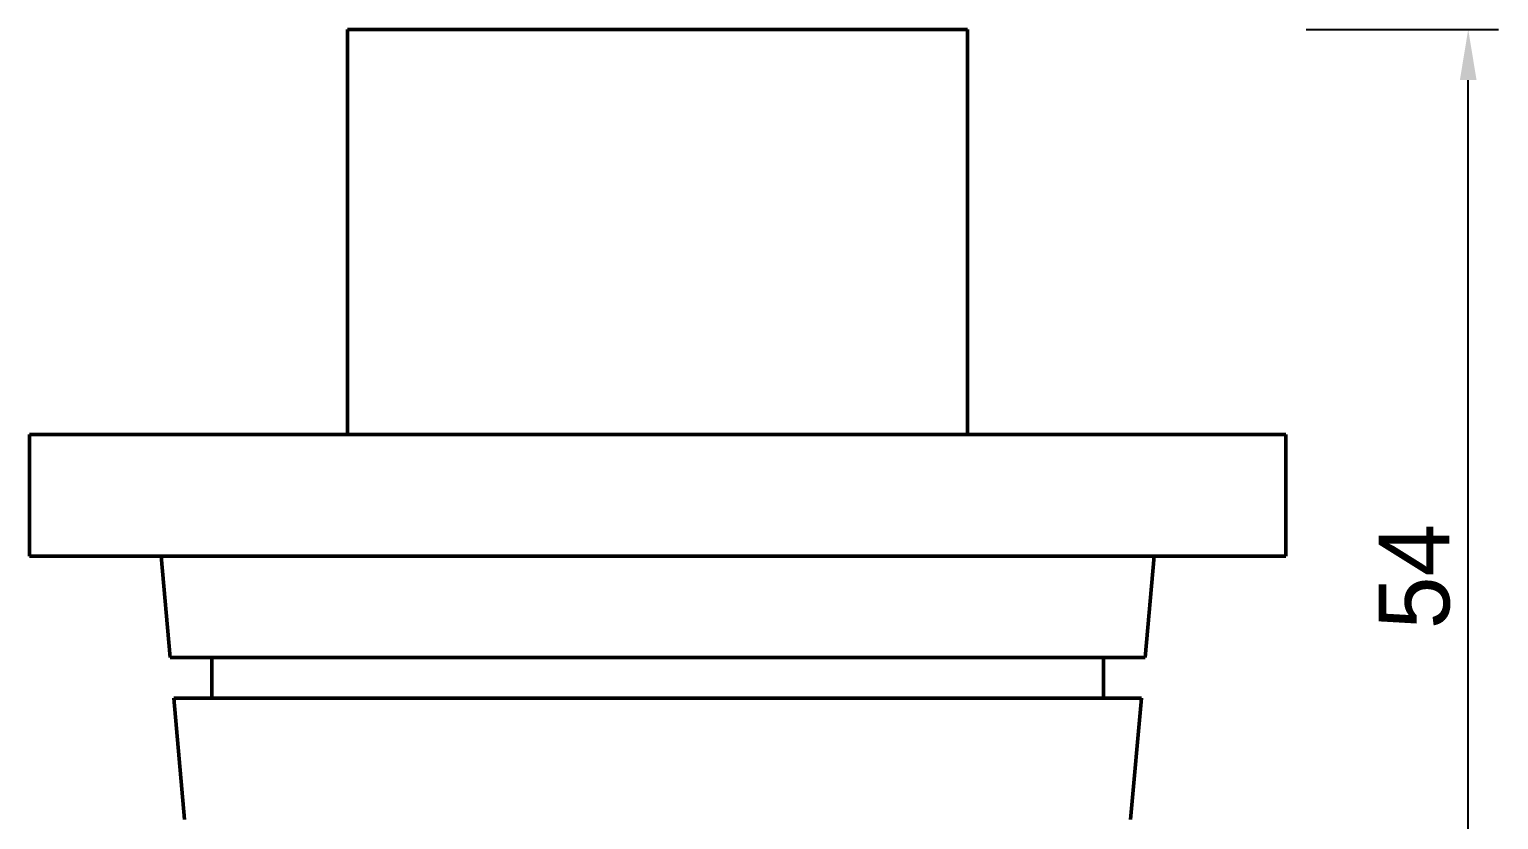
# Model space of a CAD drawing. Header units: millimetres. Extents: x 0 to 420, y 0 to 297.
# Drawn here: x 96 to 168.5, y 198.2 to 237.2 of the extents above; entities that cross this region are included whole.
import ezdxf

# ---------------------------------------------------------------- set-up
doc = ezdxf.new("R2010")
doc.units = ezdxf.units.MM
doc.linetypes.add('DASHED', pattern=[1.524, 1.27, -0.254])
for name, color, linetype, lineweight in [('COTAS', 7, 'CONTINUOUS', 25), ('OCULTA', 8, 'DASHED', 25), ('VISIBLE', 7, 'CONTINUOUS', 50)]:
    doc.layers.add(name, color=color, linetype=linetype, lineweight=lineweight)
doc.dimstyles.new('F3D_1000', dxfattribs={"dimtxt": 3.5, "dimasz": 2.5, "dimexe": 1.5, "dimexo": 1, "dimgap": 0.9, "dimtad": 1, "dimdec": 1, "dimdsep": 46, "dimcen": 2.5, "dimazin": 3, "dimtfac": 1, "dimtmove": 0, "dimatfit": 3})

msp = doc.modelspace()

# ---------------------------------------------------------------- linework, layer by layer
at = {"layer": 'OCULTA'}
for p, q in [((111.733, 237.187), (111.7, 237.187)), ((111.831, 237.187), (111.733, 237.187)), ((111.994, 237.187), (111.831, 237.187)), ((112.221, 237.187), (111.994, 237.187)), ((112.221, 237.187), (112.512, 237.187)), ((112.865, 237.187), (112.512, 237.187)), ((112.865, 237.187), (113.278, 237.187)), ((113.278, 237.187), (113.75, 237.187)), ((114.279, 237.187), (113.75, 237.187)), ((114.279, 237.187), (114.862, 237.187)), ((114.5, 237.187), (114.527, 237.187)), ((114.527, 237.187), (114.607, 237.187)), ((114.607, 237.187), (114.74, 237.187)), ((114.74, 237.187), (114.926, 237.187)), ((114.862, 237.187), (115.497, 237.187)), ((114.926, 237.187), (115.163, 237.187)), ((115.163, 237.187), (115.452, 237.187)), ((115.452, 237.187), (115.789, 237.187)), ((116.181, 237.187), (115.497, 237.187)), ((115.789, 237.187), (116.175, 237.187)), ((116.175, 237.187), (116.607, 237.187)), ((116.181, 237.187), (116.912, 237.187)), ((116.607, 237.187), (117.083, 237.187)), ((117.686, 237.187), (116.912, 237.187)), ((117.083, 237.187), (117.602, 237.187)), ((117.602, 237.187), (118.161, 237.187)), ((117.686, 237.187), (118.5, 237.187)), ((118.161, 237.187), (118.758, 237.187)), ((118.5, 237.187), (119.35, 237.187)), ((118.758, 237.187), (119.39, 237.187)), ((120.233, 237.187), (119.35, 237.187)), ((119.39, 237.187), (120.055, 237.187)), ((120.055, 237.187), (120.75, 237.187)), ((120.233, 237.187), (121.145, 237.187)), ((120.75, 237.187), (121.471, 237.187)), ((121.145, 237.187), (122.082, 237.187)), ((121.471, 237.187), (122.216, 237.187)), ((122.082, 237.187), (123.04, 237.187)), ((122.216, 237.187), (122.982, 237.187)), ((122.982, 237.187), (123.765, 237.187)), ((123.04, 237.187), (124.015, 237.187)), ((123.765, 237.187), (124.561, 237.187)), ((124.015, 237.187), (125.003, 237.187)), ((124.561, 237.187), (125.368, 237.187)), ((125.003, 237.187), (125.999, 237.187)), ((125.368, 237.187), (126.182, 237.187)), ((125.999, 237.187), (127, 237.187)), ((126.182, 237.187), (127, 237.187)), ((127, 237.187), (128.001, 237.187)), ((127, 237.187), (127.818, 237.187)), ((127.818, 237.187), (128.632, 237.187)), ((128.001, 237.187), (128.997, 237.187)), ((128.632, 237.187), (129.439, 237.187)), ((128.997, 237.187), (129.985, 237.187)), ((129.439, 237.187), (130.235, 237.187)), ((129.985, 237.187), (130.96, 237.187)), ((130.235, 237.187), (131.018, 237.187)), ((130.96, 237.187), (131.918, 237.187)), ((131.784, 237.187), (131.018, 237.187)), ((131.784, 237.187), (132.529, 237.187)), ((131.918, 237.187), (132.855, 237.187)), ((132.529, 237.187), (133.25, 237.187)), ((132.855, 237.187), (133.767, 237.187)), ((133.25, 237.187), (133.945, 237.187)), ((133.767, 237.187), (134.65, 237.187)), ((133.945, 237.187), (134.61, 237.187)), ((134.61, 237.187), (135.242, 237.187)), ((134.65, 237.187), (135.5, 237.187)), ((135.242, 237.187), (135.839, 237.187)), ((135.5, 237.187), (136.314, 237.187)), ((136.398, 237.187), (135.839, 237.187)), ((136.314, 237.187), (137.088, 237.187)), ((136.917, 237.187), (136.398, 237.187)), ((136.917, 237.187), (137.393, 237.187)), ((137.088, 237.187), (137.819, 237.187)), ((137.393, 237.187), (137.825, 237.187)), ((137.819, 237.187), (138.503, 237.187)), ((138.211, 237.187), (137.825, 237.187)), ((138.548, 237.187), (138.211, 237.187)), ((138.503, 237.187), (139.138, 237.187)), ((138.548, 237.187), (138.837, 237.187)), ((139.074, 237.187), (138.837, 237.187)), ((139.26, 237.187), (139.074, 237.187)), ((139.138, 237.187), (139.721, 237.187)), ((139.393, 237.187), (139.26, 237.187)), ((139.473, 237.187), (139.393, 237.187)), ((139.5, 237.187), (139.473, 237.187)), ((139.721, 237.187), (140.25, 237.187)), ((140.25, 237.187), (140.722, 237.187)), ((140.722, 237.187), (141.135, 237.187)), ((141.135, 237.187), (141.488, 237.187)), ((141.488, 237.187), (141.779, 237.187)), ((141.779, 237.187), (142.006, 237.187)), ((142.006, 237.187), (142.169, 237.187)), ((142.169, 237.187), (142.267, 237.187)), ((142.267, 237.187), (142.3, 237.187)), ((96.066, 217.187), (96, 217.187)), ((96.265, 217.187), (96.066, 217.187)), ((96.596, 217.187), (96.265, 217.187)), ((97.056, 217.187), (96.596, 217.187)), ((97.645, 217.187), (97.056, 217.187)), ((98.36, 217.187), (97.645, 217.187)), ((99.197, 217.187), (98.36, 217.187)), ((99.197, 217.187), (100.153, 217.187)), ((101.224, 217.187), (100.153, 217.187)), ((101.224, 217.187), (102.406, 217.187)), ((103.693, 217.187), (102.406, 217.187)), ((103.693, 217.187), (105.08, 217.187)), ((106.56, 217.187), (105.08, 217.187)), ((106.56, 217.187), (108.128, 217.187)), ((108.128, 217.187), (109.777, 217.187)), ((109.777, 217.187), (111.5, 217.187)), ((113.289, 217.187), (111.5, 217.187)), ((111.733, 217.187), (111.7, 217.187)), ((111.831, 217.187), (111.733, 217.187)), ((111.994, 217.187), (111.831, 217.187)), ((112.221, 217.187), (111.994, 217.187)), ((112.221, 217.187), (112.512, 217.187)), ((112.865, 217.187), (112.512, 217.187)), ((112.865, 217.187), (113.278, 217.187)), ((113.278, 217.187), (113.75, 217.187)), ((113.289, 217.187), (115.137, 217.187)), ((114.279, 217.187), (113.75, 217.187)), ((114.279, 217.187), (114.862, 217.187)), ((114.862, 217.187), (115.497, 217.187)), ((115.137, 217.187), (117.035, 217.187)), ((116.181, 217.187), (115.497, 217.187)), ((116.181, 217.187), (116.912, 217.187)), ((117.686, 217.187), (116.912, 217.187)), ((117.035, 217.187), (118.977, 217.187)), ((117.686, 217.187), (118.5, 217.187)), ((118.5, 217.187), (119.35, 217.187)), ((118.977, 217.187), (120.952, 217.187)), ((120.233, 217.187), (119.35, 217.187)), ((120.233, 217.187), (121.145, 217.187)), ((120.952, 217.187), (122.954, 217.187)), ((121.145, 217.187), (122.082, 217.187)), ((122.082, 217.187), (123.04, 217.187)), ((122.954, 217.187), (124.973, 217.187)), ((123.04, 217.187), (124.015, 217.187)), ((124.015, 217.187), (125.003, 217.187)), ((124.973, 217.187), (127, 217.187)), ((125.003, 217.187), (125.999, 217.187)), ((125.999, 217.187), (127, 217.187)), ((127, 217.187), (129.027, 217.187)), ((127, 217.187), (128.001, 217.187)), ((128.001, 217.187), (128.997, 217.187)), ((128.997, 217.187), (129.985, 217.187)), ((129.027, 217.187), (131.046, 217.187)), ((129.985, 217.187), (130.96, 217.187)), ((130.96, 217.187), (131.918, 217.187)), ((131.046, 217.187), (133.048, 217.187)), ((131.918, 217.187), (132.855, 217.187)), ((132.855, 217.187), (133.767, 217.187)), ((133.048, 217.187), (135.023, 217.187)), ((133.767, 217.187), (134.65, 217.187)), ((134.65, 217.187), (135.5, 217.187)), ((135.023, 217.187), (136.965, 217.187)), ((135.5, 217.187), (136.314, 217.187)), ((136.314, 217.187), (137.088, 217.187)), ((136.965, 217.187), (138.863, 217.187)), ((137.088, 217.187), (137.819, 217.187)), ((137.819, 217.187), (138.503, 217.187)), ((138.503, 217.187), (139.138, 217.187)), ((138.863, 217.187), (140.711, 217.187)), ((139.138, 217.187), (139.721, 217.187)), ((139.721, 217.187), (140.25, 217.187)), ((140.25, 217.187), (140.722, 217.187)), ((140.711, 217.187), (142.5, 217.187)), ((140.722, 217.187), (141.135, 217.187)), ((141.135, 217.187), (141.488, 217.187)), ((141.488, 217.187), (141.779, 217.187)), ((141.779, 217.187), (142.006, 217.187)), ((142.006, 217.187), (142.169, 217.187)), ((142.169, 217.187), (142.267, 217.187)), ((142.267, 217.187), (142.3, 217.187)), ((142.5, 217.187), (144.223, 217.187)), ((144.223, 217.187), (145.872, 217.187)), ((145.872, 217.187), (147.44, 217.187)), ((147.44, 217.187), (148.92, 217.187)), ((148.92, 217.187), (150.307, 217.187)), ((150.307, 217.187), (151.594, 217.187)), ((151.594, 217.187), (152.776, 217.187)), ((152.776, 217.187), (153.847, 217.187)), ((153.847, 217.187), (154.803, 217.187)), ((154.803, 217.187), (155.64, 217.187)), ((155.64, 217.187), (156.355, 217.187)), ((156.355, 217.187), (156.944, 217.187)), ((156.944, 217.187), (157.404, 217.187)), ((157.404, 217.187), (157.735, 217.187)), ((157.735, 217.187), (157.934, 217.187)), ((157.934, 217.187), (158, 217.187)), ((96.066, 211.187), (96, 211.187)), ((96.265, 211.187), (96.066, 211.187)), ((96.596, 211.187), (96.265, 211.187)), ((97.056, 211.187), (96.596, 211.187)), ((97.645, 211.187), (97.056, 211.187)), ((98.36, 211.187), (97.645, 211.187)), ((99.197, 211.187), (98.36, 211.187)), ((99.197, 211.187), (100.153, 211.187)), ((101.224, 211.187), (100.153, 211.187)), ((101.224, 211.187), (102.406, 211.187)), ((103.693, 211.187), (102.406, 211.187)), ((102.552, 211.187), (102.5, 211.187)), ((102.71, 211.187), (102.552, 211.187)), ((102.971, 211.187), (102.71, 211.187)), ((103.335, 211.187), (102.971, 211.187)), ((103.335, 211.187), (103.8, 211.187)), ((103.693, 211.187), (105.08, 211.187)), ((104.365, 211.187), (103.8, 211.187)), ((105.027, 211.187), (104.365, 211.187)), ((105.782, 211.187), (105.027, 211.187)), ((106.56, 211.187), (105.08, 211.187)), ((106.629, 211.187), (105.782, 211.187)), ((106.56, 211.187), (108.128, 211.187)), ((106.629, 211.187), (107.563, 211.187)), ((108.58, 211.187), (107.563, 211.187)), ((108.128, 211.187), (109.777, 211.187)), ((108.58, 211.187), (109.676, 211.187)), ((110.846, 211.187), (109.676, 211.187)), ((109.777, 211.187), (111.5, 211.187)), ((110.846, 211.187), (112.085, 211.187)), ((113.289, 211.187), (111.5, 211.187)), ((112.085, 211.187), (113.389, 211.187)), ((113.289, 211.187), (115.137, 211.187)), ((113.389, 211.187), (114.75, 211.187)), ((114.75, 211.187), (116.164, 211.187)), ((115.137, 211.187), (117.035, 211.187)), ((116.164, 211.187), (117.624, 211.187)), ((117.035, 211.187), (118.977, 211.187)), ((117.624, 211.187), (119.125, 211.187)), ((118.977, 211.187), (120.952, 211.187)), ((119.125, 211.187), (120.659, 211.187)), ((120.659, 211.187), (122.22, 211.187)), ((120.952, 211.187), (122.954, 211.187)), ((122.22, 211.187), (123.802, 211.187)), ((122.954, 211.187), (124.973, 211.187)), ((123.802, 211.187), (125.398, 211.187)), ((124.973, 211.187), (127, 211.187)), ((125.398, 211.187), (127, 211.187)), ((127, 211.187), (129.027, 211.187)), ((127, 211.187), (128.602, 211.187)), ((128.602, 211.187), (130.198, 211.187)), ((129.027, 211.187), (131.046, 211.187)), ((130.198, 211.187), (131.78, 211.187)), ((131.046, 211.187), (133.048, 211.187)), ((131.78, 211.187), (133.341, 211.187)), ((133.048, 211.187), (135.023, 211.187)), ((133.341, 211.187), (134.875, 211.187)), ((134.875, 211.187), (136.376, 211.187)), ((135.023, 211.187), (136.965, 211.187)), ((136.376, 211.187), (137.836, 211.187)), ((136.965, 211.187), (138.863, 211.187)), ((137.836, 211.187), (139.25, 211.187)), ((138.863, 211.187), (140.711, 211.187)), ((139.25, 211.187), (140.611, 211.187)), ((140.611, 211.187), (141.915, 211.187)), ((140.711, 211.187), (142.5, 211.187)), ((141.915, 211.187), (143.154, 211.187)), ((142.5, 211.187), (144.223, 211.187)), ((143.154, 211.187), (144.324, 211.187)), ((144.223, 211.187), (145.872, 211.187)), ((144.324, 211.187), (145.42, 211.187)), ((145.42, 211.187), (146.437, 211.187)), ((145.872, 211.187), (147.44, 211.187)), ((146.437, 211.187), (147.371, 211.187)), ((147.371, 211.187), (148.218, 211.187)), ((147.44, 211.187), (148.92, 211.187)), ((148.218, 211.187), (148.973, 211.187)), ((148.92, 211.187), (150.307, 211.187)), ((148.973, 211.187), (149.635, 211.187)), ((149.635, 211.187), (150.2, 211.187)), ((150.2, 211.187), (150.665, 211.187)), ((150.307, 211.187), (151.594, 211.187)), ((150.665, 211.187), (151.029, 211.187)), ((151.029, 211.187), (151.29, 211.187)), ((151.29, 211.187), (151.448, 211.187)), ((151.448, 211.187), (151.5, 211.187)), ((151.594, 211.187), (152.776, 211.187)), ((152.776, 211.187), (153.847, 211.187)), ((153.847, 211.187), (154.803, 211.187)), ((154.803, 211.187), (155.64, 211.187)), ((155.64, 211.187), (156.355, 211.187)), ((156.355, 211.187), (156.944, 211.187)), ((156.944, 211.187), (157.404, 211.187)), ((157.404, 211.187), (157.735, 211.187)), ((157.735, 211.187), (157.934, 211.187)), ((157.934, 211.187), (158, 211.187)), ((102.998, 206.187), (102.946, 206.187)), ((103.152, 206.187), (102.998, 206.187)), ((103.409, 206.187), (103.152, 206.187)), ((103.409, 206.187), (103.766, 206.187)), ((104.223, 206.187), (103.766, 206.187)), ((104.777, 206.187), (104.223, 206.187)), ((105.427, 206.187), (104.777, 206.187)), ((105.047, 206.187), (105, 206.187)), ((105.188, 206.187), (105.047, 206.187)), ((105.423, 206.187), (105.188, 206.187)), ((105.423, 206.187), (105.75, 206.187)), ((106.169, 206.187), (105.427, 206.187)), ((106.168, 206.187), (105.75, 206.187)), ((106.675, 206.187), (106.168, 206.187)), ((106.169, 206.187), (107, 206.187)), ((107.269, 206.187), (106.675, 206.187)), ((107, 206.187), (107.917, 206.187)), ((107.269, 206.187), (107.947, 206.187)), ((108.916, 206.187), (107.917, 206.187)), ((108.708, 206.187), (107.947, 206.187)), ((109.546, 206.187), (108.708, 206.187)), ((108.916, 206.187), (109.992, 206.187)), ((109.546, 206.187), (110.46, 206.187)), ((111.14, 206.187), (109.992, 206.187)), ((111.444, 206.187), (110.46, 206.187)), ((111.14, 206.187), (112.357, 206.187)), ((111.444, 206.187), (112.494, 206.187)), ((113.637, 206.187), (112.357, 206.187)), ((112.494, 206.187), (113.607, 206.187)), ((113.607, 206.187), (114.777, 206.187)), ((113.637, 206.187), (114.973, 206.187)), ((114.777, 206.187), (116, 206.187)), ((114.973, 206.187), (116.361, 206.187)), ((117.27, 206.187), (116, 206.187)), ((116.361, 206.187), (117.795, 206.187)), ((117.27, 206.187), (118.581, 206.187)), ((117.795, 206.187), (119.268, 206.187)), ((118.581, 206.187), (119.928, 206.187)), ((119.268, 206.187), (120.774, 206.187)), ((119.928, 206.187), (121.306, 206.187)), ((122.307, 206.187), (120.774, 206.187)), ((122.708, 206.187), (121.306, 206.187)), ((122.307, 206.187), (123.86, 206.187)), ((122.708, 206.187), (124.128, 206.187)), ((123.86, 206.187), (125.427, 206.187)), ((124.128, 206.187), (125.561, 206.187)), ((125.427, 206.187), (127, 206.187)), ((125.561, 206.187), (127, 206.187)), ((127, 206.187), (128.573, 206.187)), ((127, 206.187), (128.439, 206.187)), ((128.439, 206.187), (129.872, 206.187)), ((128.573, 206.187), (130.14, 206.187)), ((129.872, 206.187), (131.292, 206.187)), ((130.14, 206.187), (131.693, 206.187)), ((131.292, 206.187), (132.694, 206.187)), ((131.693, 206.187), (133.226, 206.187)), ((132.694, 206.187), (134.072, 206.187)), ((133.226, 206.187), (134.732, 206.187)), ((134.072, 206.187), (135.419, 206.187)), ((134.732, 206.187), (136.205, 206.187)), ((135.419, 206.187), (136.73, 206.187)), ((136.205, 206.187), (137.639, 206.187)), ((136.73, 206.187), (138, 206.187)), ((137.639, 206.187), (139.027, 206.187)), ((138, 206.187), (139.223, 206.187)), ((139.027, 206.187), (140.363, 206.187)), ((139.223, 206.187), (140.393, 206.187)), ((140.363, 206.187), (141.643, 206.187)), ((140.393, 206.187), (141.506, 206.187)), ((141.506, 206.187), (142.556, 206.187)), ((141.643, 206.187), (142.86, 206.187)), ((142.556, 206.187), (143.54, 206.187)), ((142.86, 206.187), (144.008, 206.187)), ((143.54, 206.187), (144.454, 206.187)), ((144.008, 206.187), (145.084, 206.187)), ((144.454, 206.187), (145.292, 206.187)), ((145.084, 206.187), (146.083, 206.187)), ((145.292, 206.187), (146.053, 206.187)), ((146.053, 206.187), (146.731, 206.187)), ((146.083, 206.187), (147, 206.187)), ((146.731, 206.187), (147.325, 206.187)), ((147, 206.187), (147.831, 206.187)), ((147.325, 206.187), (147.832, 206.187)), ((147.831, 206.187), (148.573, 206.187)), ((147.832, 206.187), (148.25, 206.187)), ((148.25, 206.187), (148.577, 206.187)), ((148.573, 206.187), (149.223, 206.187)), ((148.577, 206.187), (148.812, 206.187)), ((148.812, 206.187), (148.953, 206.187)), ((148.953, 206.187), (149, 206.187)), ((149.223, 206.187), (149.777, 206.187)), ((149.777, 206.187), (150.234, 206.187)), ((150.234, 206.187), (150.591, 206.187)), ((150.591, 206.187), (150.848, 206.187)), ((150.848, 206.187), (151.002, 206.187)), ((151.002, 206.187), (151.054, 206.187)), ((103.176, 204.187), (103.125, 204.187)), ((103.329, 204.187), (103.176, 204.187)), ((103.584, 204.187), (103.329, 204.187)), ((103.584, 204.187), (103.939, 204.187)), ((104.392, 204.187), (103.939, 204.187)), ((104.942, 204.187), (104.392, 204.187)), ((105.587, 204.187), (104.942, 204.187)), ((105.047, 204.187), (105, 204.187)), ((105.188, 204.187), (105.047, 204.187)), ((105.423, 204.187), (105.188, 204.187)), ((105.423, 204.187), (105.75, 204.187)), ((106.324, 204.187), (105.587, 204.187)), ((106.168, 204.187), (105.75, 204.187)), ((106.675, 204.187), (106.168, 204.187)), ((106.324, 204.187), (107.149, 204.187)), ((107.269, 204.187), (106.675, 204.187)), ((107.149, 204.187), (108.059, 204.187)), ((107.269, 204.187), (107.947, 204.187)), ((108.708, 204.187), (107.947, 204.187)), ((109.05, 204.187), (108.059, 204.187)), ((109.546, 204.187), (108.708, 204.187)), ((109.05, 204.187), (110.118, 204.187)), ((109.546, 204.187), (110.46, 204.187)), ((111.258, 204.187), (110.118, 204.187)), ((111.444, 204.187), (110.46, 204.187)), ((111.258, 204.187), (112.466, 204.187)), ((111.444, 204.187), (112.494, 204.187)), ((113.736, 204.187), (112.466, 204.187)), ((112.494, 204.187), (113.607, 204.187)), ((113.607, 204.187), (114.777, 204.187)), ((113.736, 204.187), (115.062, 204.187)), ((114.777, 204.187), (116, 204.187)), ((115.062, 204.187), (116.44, 204.187)), ((117.27, 204.187), (116, 204.187)), ((116.44, 204.187), (117.863, 204.187)), ((117.27, 204.187), (118.581, 204.187)), ((117.863, 204.187), (119.326, 204.187)), ((118.581, 204.187), (119.928, 204.187)), ((119.326, 204.187), (120.821, 204.187)), ((119.928, 204.187), (121.306, 204.187)), ((122.342, 204.187), (120.821, 204.187)), ((122.708, 204.187), (121.306, 204.187)), ((122.342, 204.187), (123.884, 204.187)), ((122.708, 204.187), (124.128, 204.187)), ((123.884, 204.187), (125.438, 204.187)), ((124.128, 204.187), (125.561, 204.187)), ((125.438, 204.187), (127, 204.187)), ((125.561, 204.187), (127, 204.187)), ((127, 204.187), (128.561, 204.187)), ((127, 204.187), (128.439, 204.187)), ((128.439, 204.187), (129.872, 204.187)), ((128.561, 204.187), (130.116, 204.187)), ((129.872, 204.187), (131.292, 204.187)), ((130.116, 204.187), (131.658, 204.187)), ((131.292, 204.187), (132.694, 204.187)), ((131.658, 204.187), (133.179, 204.187)), ((132.694, 204.187), (134.072, 204.187)), ((133.179, 204.187), (134.674, 204.187)), ((134.072, 204.187), (135.419, 204.187)), ((134.674, 204.187), (136.137, 204.187)), ((135.419, 204.187), (136.73, 204.187)), ((136.137, 204.187), (137.56, 204.187)), ((136.73, 204.187), (138, 204.187)), ((137.56, 204.187), (138.937, 204.187)), ((138, 204.187), (139.223, 204.187)), ((138.937, 204.187), (140.264, 204.187)), ((139.223, 204.187), (140.393, 204.187)), ((140.264, 204.187), (141.534, 204.187)), ((140.393, 204.187), (141.506, 204.187)), ((141.506, 204.187), (142.556, 204.187)), ((141.534, 204.187), (142.742, 204.187)), ((142.556, 204.187), (143.54, 204.187)), ((142.742, 204.187), (143.882, 204.187)), ((143.54, 204.187), (144.454, 204.187)), ((143.882, 204.187), (144.95, 204.187)), ((144.454, 204.187), (145.292, 204.187)), ((144.95, 204.187), (145.941, 204.187)), ((145.292, 204.187), (146.053, 204.187)), ((145.941, 204.187), (146.851, 204.187)), ((146.053, 204.187), (146.731, 204.187)), ((146.731, 204.187), (147.325, 204.187)), ((146.851, 204.187), (147.676, 204.187)), ((147.325, 204.187), (147.832, 204.187)), ((147.676, 204.187), (148.413, 204.187)), ((147.832, 204.187), (148.25, 204.187)), ((148.25, 204.187), (148.577, 204.187)), ((148.413, 204.187), (149.058, 204.187)), ((148.577, 204.187), (148.812, 204.187)), ((148.812, 204.187), (148.953, 204.187)), ((148.953, 204.187), (149, 204.187)), ((149.058, 204.187), (149.608, 204.187)), ((149.608, 204.187), (150.061, 204.187)), ((150.061, 204.187), (150.416, 204.187)), ((150.416, 204.187), (150.671, 204.187)), ((150.671, 204.187), (150.824, 204.187)), ((150.824, 204.187), (150.875, 204.187))]:
    msp.add_line(p, q, dxfattribs=at)
at = {"layer": 'VISIBLE'}
for p, q in [((111.7, 237.187), (111.733, 237.187)), ((111.7, 217.187), (111.7, 237.187)), ((111.7, 237.187), (111.7, 237.187)), ((111.7, 237.187), (111.7, 237.187)), ((111.7, 237.187), (142.3, 237.187)), ((111.733, 237.187), (111.831, 237.187)), ((111.831, 237.187), (111.994, 237.187)), ((111.994, 237.187), (112.221, 237.187)), ((112.221, 237.187), (112.512, 237.187)), ((112.512, 237.187), (112.865, 237.187)), ((112.865, 237.187), (113.278, 237.187)), ((113.278, 237.187), (113.75, 237.187)), ((113.75, 237.187), (114.279, 237.187)), ((114.279, 237.187), (114.862, 237.187)), ((114.527, 237.187), (114.5, 237.187)), ((114.607, 237.187), (114.527, 237.187)), ((114.74, 237.187), (114.607, 237.187)), ((114.926, 237.187), (114.74, 237.187)), ((114.862, 237.187), (115.497, 237.187)), ((115.163, 237.187), (114.926, 237.187)), ((115.163, 237.187), (115.452, 237.187)), ((115.789, 237.187), (115.452, 237.187)), ((115.497, 237.187), (116.181, 237.187)), ((116.175, 237.187), (115.789, 237.187)), ((116.175, 237.187), (116.607, 237.187)), ((116.181, 237.187), (116.912, 237.187)), ((116.607, 237.187), (117.083, 237.187)), ((116.912, 237.187), (117.686, 237.187)), ((117.602, 237.187), (117.083, 237.187)), ((118.161, 237.187), (117.602, 237.187)), ((117.686, 237.187), (118.5, 237.187)), ((118.161, 237.187), (118.758, 237.187)), ((118.5, 237.187), (119.35, 237.187)), ((118.758, 237.187), (119.39, 237.187)), ((119.35, 237.187), (120.233, 237.187)), ((119.39, 237.187), (120.055, 237.187)), ((120.055, 237.187), (120.75, 237.187)), ((120.233, 237.187), (121.145, 237.187)), ((120.75, 237.187), (121.471, 237.187)), ((121.145, 237.187), (122.082, 237.187)), ((121.471, 237.187), (122.216, 237.187)), ((122.082, 237.187), (123.04, 237.187)), ((122.982, 237.187), (122.216, 237.187)), ((122.982, 237.187), (123.765, 237.187)), ((123.04, 237.187), (124.015, 237.187)), ((123.765, 237.187), (124.561, 237.187)), ((124.015, 237.187), (125.003, 237.187)), ((124.561, 237.187), (125.368, 237.187)), ((125.003, 237.187), (125.999, 237.187)), ((125.368, 237.187), (126.182, 237.187)), ((125.999, 237.187), (127, 237.187)), ((126.182, 237.187), (127, 237.187)), ((127, 237.187), (127.818, 237.187)), ((127, 237.187), (128.001, 237.187)), ((127.818, 237.187), (128.632, 237.187)), ((128.001, 237.187), (128.997, 237.187)), ((128.632, 237.187), (129.439, 237.187)), ((128.997, 237.187), (129.985, 237.187)), ((129.439, 237.187), (130.235, 237.187)), ((129.985, 237.187), (130.96, 237.187)), ((130.235, 237.187), (131.018, 237.187)), ((130.96, 237.187), (131.918, 237.187)), ((131.018, 237.187), (131.784, 237.187)), ((131.784, 237.187), (132.529, 237.187)), ((131.918, 237.187), (132.855, 237.187)), ((132.529, 237.187), (133.25, 237.187)), ((132.855, 237.187), (133.767, 237.187)), ((133.25, 237.187), (133.945, 237.187)), ((134.65, 237.187), (133.767, 237.187)), ((133.945, 237.187), (134.61, 237.187)), ((134.61, 237.187), (135.242, 237.187)), ((134.65, 237.187), (135.5, 237.187)), ((135.242, 237.187), (135.839, 237.187)), ((135.5, 237.187), (136.314, 237.187)), ((135.839, 237.187), (136.398, 237.187)), ((137.088, 237.187), (136.314, 237.187)), ((136.398, 237.187), (136.917, 237.187)), ((136.917, 237.187), (137.393, 237.187)), ((137.088, 237.187), (137.819, 237.187)), ((137.393, 237.187), (137.825, 237.187)), ((138.503, 237.187), (137.819, 237.187)), ((137.825, 237.187), (138.211, 237.187)), ((138.211, 237.187), (138.548, 237.187)), ((138.503, 237.187), (139.138, 237.187)), ((138.548, 237.187), (138.837, 237.187)), ((138.837, 237.187), (139.074, 237.187)), ((139.074, 237.187), (139.26, 237.187)), ((139.138, 237.187), (139.721, 237.187)), ((139.26, 237.187), (139.393, 237.187)), ((139.393, 237.187), (139.473, 237.187)), ((139.473, 237.187), (139.5, 237.187)), ((140.25, 237.187), (139.721, 237.187)), ((140.25, 237.187), (140.722, 237.187)), ((140.722, 237.187), (141.135, 237.187)), ((141.488, 237.187), (141.135, 237.187)), ((141.488, 237.187), (141.779, 237.187)), ((142.006, 237.187), (141.779, 237.187)), ((142.169, 237.187), (142.006, 237.187)), ((142.267, 237.187), (142.169, 237.187)), ((142.3, 237.187), (142.267, 237.187)), ((142.3, 237.187), (142.3, 237.187)), ((142.3, 237.187), (142.3, 237.187)), ((142.3, 237.187), (142.3, 217.187)), ((96, 217.187), (96.066, 217.187)), ((96, 211.187), (96, 217.187)), ((96, 217.187), (96, 217.187)), ((96, 217.187), (96, 217.187)), ((96, 217.187), (111.7, 217.187)), ((96.066, 217.187), (96.265, 217.187)), ((96.265, 217.187), (96.596, 217.187)), ((96.596, 217.187), (97.056, 217.187)), ((97.056, 217.187), (97.645, 217.187)), ((97.645, 217.187), (98.36, 217.187)), ((98.36, 217.187), (99.197, 217.187)), ((99.197, 217.187), (100.153, 217.187)), ((100.153, 217.187), (101.224, 217.187)), ((101.224, 217.187), (102.406, 217.187)), ((102.406, 217.187), (103.693, 217.187)), ((103.693, 217.187), (105.08, 217.187)), ((105.08, 217.187), (106.56, 217.187)), ((106.56, 217.187), (108.128, 217.187)), ((108.128, 217.187), (109.777, 217.187)), ((109.777, 217.187), (111.5, 217.187)), ((111.5, 217.187), (113.289, 217.187)), ((111.7, 217.187), (111.733, 217.187)), ((111.7, 217.187), (111.7, 217.187)), ((111.7, 217.187), (111.7, 217.187)), ((111.7, 217.187), (111.7, 217.187)), ((111.7, 217.187), (111.7, 217.187)), ((111.7, 217.187), (111.7, 217.187)), ((111.7, 217.187), (111.7, 217.187)), ((111.7, 217.187), (111.7, 217.187)), ((111.7, 217.187), (111.7, 217.187)), ((111.7, 217.187), (111.7, 217.187)), ((111.7, 217.187), (111.7, 217.187)), ((111.7, 217.187), (111.7, 217.187)), ((111.7, 217.187), (111.7, 217.187)), ((111.7, 217.187), (111.7, 217.187)), ((111.7, 217.187), (111.7, 217.187)), ((111.7, 217.187), (111.7, 217.187)), ((111.7, 217.187), (111.7, 217.187)), ((111.733, 217.187), (111.831, 217.187)), ((111.831, 217.187), (111.994, 217.187)), ((111.994, 217.187), (112.221, 217.187)), ((112.221, 217.187), (112.512, 217.187)), ((112.512, 217.187), (112.865, 217.187)), ((112.865, 217.187), (113.278, 217.187)), ((113.278, 217.187), (113.75, 217.187)), ((113.289, 217.187), (115.137, 217.187)), ((113.75, 217.187), (114.279, 217.187)), ((114.279, 217.187), (114.862, 217.187)), ((114.862, 217.187), (115.497, 217.187)), ((115.137, 217.187), (117.035, 217.187)), ((115.497, 217.187), (116.181, 217.187)), ((116.181, 217.187), (116.912, 217.187)), ((116.912, 217.187), (117.686, 217.187)), ((117.035, 217.187), (118.977, 217.187)), ((117.686, 217.187), (118.5, 217.187)), ((118.5, 217.187), (119.35, 217.187)), ((118.977, 217.187), (120.952, 217.187)), ((119.35, 217.187), (120.233, 217.187)), ((120.233, 217.187), (121.145, 217.187)), ((120.952, 217.187), (122.954, 217.187)), ((121.145, 217.187), (122.082, 217.187)), ((122.082, 217.187), (123.04, 217.187)), ((122.954, 217.187), (124.973, 217.187)), ((123.04, 217.187), (124.015, 217.187)), ((124.015, 217.187), (125.003, 217.187)), ((124.973, 217.187), (127, 217.187)), ((125.003, 217.187), (125.999, 217.187)), ((125.999, 217.187), (127, 217.187)), ((127, 217.187), (128.001, 217.187)), ((127, 217.187), (129.027, 217.187)), ((128.001, 217.187), (128.997, 217.187)), ((128.997, 217.187), (129.985, 217.187)), ((129.027, 217.187), (131.046, 217.187)), ((129.985, 217.187), (130.96, 217.187)), ((130.96, 217.187), (131.918, 217.187)), ((131.046, 217.187), (133.048, 217.187)), ((131.918, 217.187), (132.855, 217.187)), ((132.855, 217.187), (133.767, 217.187)), ((133.048, 217.187), (135.023, 217.187)), ((134.65, 217.187), (133.767, 217.187)), ((134.65, 217.187), (135.5, 217.187)), ((135.023, 217.187), (136.965, 217.187)), ((135.5, 217.187), (136.314, 217.187)), ((137.088, 217.187), (136.314, 217.187)), ((136.965, 217.187), (138.863, 217.187)), ((137.088, 217.187), (137.819, 217.187)), ((138.503, 217.187), (137.819, 217.187)), ((138.503, 217.187), (139.138, 217.187)), ((138.863, 217.187), (140.711, 217.187)), ((139.138, 217.187), (139.721, 217.187)), ((140.25, 217.187), (139.721, 217.187)), ((140.25, 217.187), (140.722, 217.187)), ((140.711, 217.187), (142.5, 217.187)), ((140.722, 217.187), (141.135, 217.187)), ((141.488, 217.187), (141.135, 217.187)), ((141.488, 217.187), (141.779, 217.187)), ((142.006, 217.187), (141.779, 217.187)), ((142.169, 217.187), (142.006, 217.187)), ((142.267, 217.187), (142.169, 217.187)), ((142.3, 217.187), (142.267, 217.187)), ((142.3, 217.187), (142.3, 217.187)), ((142.3, 217.187), (142.3, 217.187)), ((142.3, 217.187), (142.3, 217.187)), ((142.3, 217.187), (142.3, 217.187)), ((142.3, 217.187), (142.3, 217.187)), ((142.3, 217.187), (142.3, 217.187)), ((142.3, 217.187), (142.3, 217.187)), ((142.3, 217.187), (142.3, 217.187)), ((142.3, 217.187), (142.3, 217.187)), ((142.3, 217.187), (142.3, 217.187)), ((142.3, 217.187), (142.3, 217.187)), ((142.3, 217.187), (142.3, 217.187)), ((142.3, 217.187), (142.3, 217.187)), ((142.3, 217.187), (142.3, 217.187)), ((142.3, 217.187), (142.3, 217.187)), ((142.3, 217.187), (142.3, 217.187)), ((142.3, 217.187), (158, 217.187)), ((142.5, 217.187), (144.223, 217.187)), ((144.223, 217.187), (145.872, 217.187)), ((145.872, 217.187), (147.44, 217.187)), ((148.92, 217.187), (147.44, 217.187)), ((148.92, 217.187), (150.307, 217.187)), ((151.594, 217.187), (150.307, 217.187)), ((151.594, 217.187), (152.776, 217.187)), ((152.776, 217.187), (153.847, 217.187)), ((154.803, 217.187), (153.847, 217.187)), ((155.64, 217.187), (154.803, 217.187)), ((156.355, 217.187), (155.64, 217.187)), ((156.944, 217.187), (156.355, 217.187)), ((157.404, 217.187), (156.944, 217.187)), ((157.735, 217.187), (157.404, 217.187)), ((157.934, 217.187), (157.735, 217.187)), ((158, 217.187), (157.934, 217.187)), ((158, 217.187), (158, 217.187)), ((158, 217.187), (158, 217.187)), ((158, 217.187), (158, 211.187)), ((96, 211.187), (96.066, 211.187)), ((96, 211.187), (96, 211.187)), ((102.5, 211.187), (96, 211.187)), ((96, 211.187), (96, 211.187)), ((96.066, 211.187), (96.265, 211.187)), ((96.265, 211.187), (96.596, 211.187)), ((96.596, 211.187), (97.056, 211.187)), ((97.056, 211.187), (97.645, 211.187)), ((97.645, 211.187), (98.36, 211.187)), ((98.36, 211.187), (99.197, 211.187)), ((99.197, 211.187), (100.153, 211.187)), ((100.153, 211.187), (101.224, 211.187)), ((101.224, 211.187), (102.406, 211.187)), ((102.406, 211.187), (103.693, 211.187)), ((102.5, 211.187), (102.552, 211.187)), ((102.946, 206.187), (102.5, 211.187)), ((102.5, 211.187), (102.5, 211.187)), ((102.5, 211.187), (102.5, 211.187)), ((102.5, 211.187), (102.5, 211.187)), ((102.5, 211.187), (102.5, 211.187)), ((102.5, 211.187), (102.5, 211.187)), ((102.5, 211.187), (102.5, 211.187)), ((102.5, 211.187), (102.5, 211.187)), ((102.5, 211.187), (102.5, 211.187)), ((102.5, 211.187), (102.5, 211.187)), ((102.5, 211.187), (102.5, 211.187)), ((102.5, 211.187), (102.5, 211.187)), ((102.5, 211.187), (102.5, 211.187)), ((102.5, 211.187), (102.5, 211.187)), ((102.5, 211.187), (102.5, 211.187)), ((102.5, 211.187), (102.5, 211.187)), ((102.552, 211.187), (102.71, 211.187)), ((102.71, 211.187), (102.971, 211.187)), ((102.971, 211.187), (103.335, 211.187)), ((103.335, 211.187), (103.8, 211.187)), ((103.693, 211.187), (105.08, 211.187)), ((103.8, 211.187), (104.365, 211.187)), ((104.365, 211.187), (105.027, 211.187)), ((105.027, 211.187), (105.782, 211.187)), ((105.08, 211.187), (106.56, 211.187)), ((105.782, 211.187), (106.629, 211.187)), ((106.56, 211.187), (108.128, 211.187)), ((106.629, 211.187), (107.563, 211.187)), ((107.563, 211.187), (108.58, 211.187)), ((108.128, 211.187), (109.777, 211.187)), ((108.58, 211.187), (109.676, 211.187)), ((109.676, 211.187), (110.846, 211.187)), ((109.777, 211.187), (111.5, 211.187)), ((110.846, 211.187), (112.085, 211.187)), ((111.5, 211.187), (113.289, 211.187)), ((112.085, 211.187), (113.389, 211.187)), ((113.289, 211.187), (115.137, 211.187)), ((113.389, 211.187), (114.75, 211.187)), ((114.75, 211.187), (116.164, 211.187)), ((115.137, 211.187), (117.035, 211.187)), ((116.164, 211.187), (117.624, 211.187)), ((117.035, 211.187), (118.977, 211.187)), ((117.624, 211.187), (119.125, 211.187)), ((118.977, 211.187), (120.952, 211.187)), ((119.125, 211.187), (120.659, 211.187)), ((120.659, 211.187), (122.22, 211.187)), ((120.952, 211.187), (122.954, 211.187)), ((122.22, 211.187), (123.802, 211.187)), ((122.954, 211.187), (124.973, 211.187)), ((123.802, 211.187), (125.398, 211.187)), ((124.973, 211.187), (127, 211.187)), ((125.398, 211.187), (127, 211.187)), ((127, 211.187), (128.602, 211.187)), ((127, 211.187), (129.027, 211.187)), ((128.602, 211.187), (130.198, 211.187)), ((129.027, 211.187), (131.046, 211.187)), ((130.198, 211.187), (131.78, 211.187)), ((131.046, 211.187), (133.048, 211.187)), ((131.78, 211.187), (133.341, 211.187)), ((133.048, 211.187), (135.023, 211.187)), ((133.341, 211.187), (134.875, 211.187)), ((134.875, 211.187), (136.376, 211.187)), ((135.023, 211.187), (136.965, 211.187)), ((136.376, 211.187), (137.836, 211.187)), ((136.965, 211.187), (138.863, 211.187)), ((137.836, 211.187), (139.25, 211.187)), ((138.863, 211.187), (140.711, 211.187)), ((139.25, 211.187), (140.611, 211.187)), ((140.611, 211.187), (141.915, 211.187)), ((140.711, 211.187), (142.5, 211.187)), ((141.915, 211.187), (143.154, 211.187)), ((142.5, 211.187), (144.223, 211.187)), ((144.324, 211.187), (143.154, 211.187)), ((144.223, 211.187), (145.872, 211.187)), ((144.324, 211.187), (145.42, 211.187)), ((146.437, 211.187), (145.42, 211.187)), ((145.872, 211.187), (147.44, 211.187)), ((146.437, 211.187), (147.371, 211.187)), ((148.218, 211.187), (147.371, 211.187)), ((148.92, 211.187), (147.44, 211.187)), ((148.973, 211.187), (148.218, 211.187)), ((148.92, 211.187), (150.307, 211.187)), ((149.635, 211.187), (148.973, 211.187)), ((150.2, 211.187), (149.635, 211.187)), ((150.2, 211.187), (150.665, 211.187)), ((151.594, 211.187), (150.307, 211.187)), ((151.029, 211.187), (150.665, 211.187)), ((151.29, 211.187), (151.029, 211.187)), ((151.5, 211.187), (151.054, 206.187)), ((151.448, 211.187), (151.29, 211.187)), ((151.5, 211.187), (151.448, 211.187)), ((158, 211.187), (151.5, 211.187)), ((151.5, 211.187), (151.5, 211.187)), ((151.5, 211.187), (151.5, 211.187)), ((151.5, 211.187), (151.5, 211.187)), ((151.5, 211.187), (151.5, 211.187)), ((151.5, 211.187), (151.5, 211.187)), ((151.5, 211.187), (151.5, 211.187)), ((151.5, 211.187), (151.5, 211.187)), ((151.5, 211.187), (151.5, 211.187)), ((151.5, 211.187), (151.5, 211.187)), ((151.5, 211.187), (151.5, 211.187)), ((151.5, 211.187), (151.5, 211.187)), ((151.5, 211.187), (151.5, 211.187)), ((151.5, 211.187), (151.5, 211.187)), ((151.5, 211.187), (151.5, 211.187)), ((151.5, 211.187), (151.5, 211.187)), ((151.594, 211.187), (152.776, 211.187)), ((152.776, 211.187), (153.847, 211.187)), ((154.803, 211.187), (153.847, 211.187)), ((155.64, 211.187), (154.803, 211.187)), ((156.355, 211.187), (155.64, 211.187)), ((156.944, 211.187), (156.355, 211.187)), ((157.404, 211.187), (156.944, 211.187)), ((157.735, 211.187), (157.404, 211.187)), ((157.934, 211.187), (157.735, 211.187)), ((158, 211.187), (157.934, 211.187)), ((158, 211.187), (158, 211.187)), ((158, 211.187), (158, 211.187)), ((102.946, 206.187), (102.998, 206.187)), ((105, 206.187), (102.946, 206.187)), ((102.946, 206.187), (102.946, 206.187)), ((102.946, 206.187), (102.946, 206.187)), ((102.998, 206.187), (103.152, 206.187)), ((103.152, 206.187), (103.409, 206.187)), ((103.409, 206.187), (103.766, 206.187)), ((103.766, 206.187), (104.223, 206.187)), ((104.223, 206.187), (104.777, 206.187)), ((104.777, 206.187), (105.427, 206.187)), ((105, 206.187), (105.047, 206.187)), ((105, 204.187), (105, 206.187)), ((105, 206.187), (105, 206.187)), ((105, 206.187), (105, 206.187)), ((105, 206.187), (105, 206.187)), ((105, 206.187), (105, 206.187)), ((105, 206.187), (105, 206.187)), ((105, 206.187), (105, 206.187)), ((105, 206.187), (105, 206.187)), ((105, 206.187), (105, 206.187)), ((105, 206.187), (105, 206.187)), ((105, 206.187), (105, 206.187)), ((105, 206.187), (105, 206.187)), ((105, 206.187), (105, 206.187)), ((105, 206.187), (105, 206.187)), ((105, 206.187), (105, 206.187)), ((105, 206.187), (105, 206.187)), ((105, 206.187), (105, 206.187)), ((105.047, 206.187), (105.188, 206.187)), ((105.188, 206.187), (105.423, 206.187)), ((105.423, 206.187), (105.75, 206.187)), ((105.427, 206.187), (106.169, 206.187)), ((105.75, 206.187), (106.168, 206.187)), ((106.168, 206.187), (106.675, 206.187)), ((106.169, 206.187), (107, 206.187)), ((106.675, 206.187), (107.269, 206.187)), ((107, 206.187), (107.917, 206.187)), ((107.269, 206.187), (107.947, 206.187)), ((107.917, 206.187), (108.916, 206.187)), ((107.947, 206.187), (108.708, 206.187)), ((108.708, 206.187), (109.546, 206.187)), ((108.916, 206.187), (109.992, 206.187)), ((109.546, 206.187), (110.46, 206.187)), ((109.992, 206.187), (111.14, 206.187)), ((110.46, 206.187), (111.444, 206.187)), ((111.14, 206.187), (112.357, 206.187)), ((111.444, 206.187), (112.494, 206.187)), ((112.357, 206.187), (113.637, 206.187)), ((112.494, 206.187), (113.607, 206.187)), ((113.607, 206.187), (114.777, 206.187)), ((113.637, 206.187), (114.973, 206.187)), ((114.777, 206.187), (116, 206.187)), ((114.973, 206.187), (116.361, 206.187)), ((116, 206.187), (117.27, 206.187)), ((116.361, 206.187), (117.795, 206.187)), ((117.27, 206.187), (118.581, 206.187)), ((117.795, 206.187), (119.268, 206.187)), ((118.581, 206.187), (119.928, 206.187)), ((119.268, 206.187), (120.774, 206.187)), ((119.928, 206.187), (121.306, 206.187)), ((120.774, 206.187), (122.307, 206.187)), ((121.306, 206.187), (122.708, 206.187)), ((122.307, 206.187), (123.86, 206.187)), ((122.708, 206.187), (124.128, 206.187)), ((123.86, 206.187), (125.427, 206.187)), ((124.128, 206.187), (125.561, 206.187)), ((125.427, 206.187), (127, 206.187)), ((125.561, 206.187), (127, 206.187)), ((127, 206.187), (128.439, 206.187)), ((127, 206.187), (128.573, 206.187)), ((128.439, 206.187), (129.872, 206.187)), ((128.573, 206.187), (130.14, 206.187)), ((129.872, 206.187), (131.292, 206.187)), ((130.14, 206.187), (131.693, 206.187)), ((132.694, 206.187), (131.292, 206.187)), ((133.226, 206.187), (131.693, 206.187)), ((132.694, 206.187), (134.072, 206.187)), ((133.226, 206.187), (134.732, 206.187)), ((134.072, 206.187), (135.419, 206.187)), ((134.732, 206.187), (136.205, 206.187)), ((135.419, 206.187), (136.73, 206.187)), ((136.205, 206.187), (137.639, 206.187)), ((138, 206.187), (136.73, 206.187)), ((137.639, 206.187), (139.027, 206.187)), ((138, 206.187), (139.223, 206.187)), ((139.027, 206.187), (140.363, 206.187)), ((139.223, 206.187), (140.393, 206.187)), ((141.643, 206.187), (140.363, 206.187)), ((140.393, 206.187), (141.506, 206.187)), ((141.506, 206.187), (142.556, 206.187)), ((141.643, 206.187), (142.86, 206.187)), ((143.54, 206.187), (142.556, 206.187)), ((144.008, 206.187), (142.86, 206.187)), ((143.54, 206.187), (144.454, 206.187)), ((144.008, 206.187), (145.084, 206.187)), ((145.292, 206.187), (144.454, 206.187)), ((146.083, 206.187), (145.084, 206.187)), ((146.053, 206.187), (145.292, 206.187)), ((146.053, 206.187), (146.731, 206.187)), ((146.083, 206.187), (147, 206.187)), ((147.325, 206.187), (146.731, 206.187)), ((147, 206.187), (147.831, 206.187)), ((147.832, 206.187), (147.325, 206.187)), ((148.573, 206.187), (147.831, 206.187)), ((148.25, 206.187), (147.832, 206.187)), ((148.25, 206.187), (148.577, 206.187)), ((149.223, 206.187), (148.573, 206.187)), ((148.812, 206.187), (148.577, 206.187)), ((148.953, 206.187), (148.812, 206.187)), ((149, 206.187), (148.953, 206.187)), ((151.054, 206.187), (149, 206.187)), ((149, 206.187), (149, 206.187)), ((149, 206.187), (149, 206.187)), ((149, 206.187), (149, 206.187)), ((149, 206.187), (149, 206.187)), ((149, 206.187), (149, 206.187)), ((149, 206.187), (149, 206.187)), ((149, 206.187), (149, 206.187)), ((149, 206.187), (149, 206.187)), ((149, 206.187), (149, 206.187)), ((149, 206.187), (149, 206.187)), ((149, 206.187), (149, 206.187)), ((149, 206.187), (149, 206.187)), ((149, 206.187), (149, 206.187)), ((149, 206.187), (149, 206.187)), ((149, 206.187), (149, 206.187)), ((149, 206.187), (149, 206.187)), ((149, 206.187), (149, 204.187)), ((149.777, 206.187), (149.223, 206.187)), ((150.234, 206.187), (149.777, 206.187)), ((150.234, 206.187), (150.591, 206.187)), ((150.848, 206.187), (150.591, 206.187)), ((151.002, 206.187), (150.848, 206.187)), ((151.054, 206.187), (151.002, 206.187)), ((151.054, 206.187), (151.054, 206.187)), ((151.054, 206.187), (151.054, 206.187)), ((103.125, 204.187), (103.176, 204.187)), ((103.661, 198.187), (103.125, 204.187)), ((103.125, 204.187), (103.125, 204.187)), ((103.125, 204.187), (103.125, 204.187)), ((103.125, 204.187), (105, 204.187)), ((103.176, 204.187), (103.329, 204.187)), ((103.329, 204.187), (103.584, 204.187)), ((103.584, 204.187), (103.939, 204.187)), ((103.939, 204.187), (104.392, 204.187)), ((104.392, 204.187), (104.942, 204.187)), ((104.942, 204.187), (105.587, 204.187)), ((105, 204.187), (105.047, 204.187)), ((105, 204.187), (105, 204.187)), ((105, 204.187), (105, 204.187)), ((105, 204.187), (105, 204.187)), ((105, 204.187), (105, 204.187)), ((105, 204.187), (105, 204.187)), ((105, 204.187), (105, 204.187)), ((105, 204.187), (105, 204.187)), ((105, 204.187), (105, 204.187)), ((105, 204.187), (105, 204.187)), ((105, 204.187), (105, 204.187)), ((105, 204.187), (105, 204.187)), ((105, 204.187), (105, 204.187)), ((105, 204.187), (105, 204.187)), ((105, 204.187), (105, 204.187)), ((105, 204.187), (105, 204.187)), ((105, 204.187), (105, 204.187)), ((105.047, 204.187), (105.188, 204.187)), ((105.188, 204.187), (105.423, 204.187)), ((105.423, 204.187), (105.75, 204.187)), ((105.587, 204.187), (106.324, 204.187)), ((105.75, 204.187), (106.168, 204.187)), ((106.168, 204.187), (106.675, 204.187)), ((106.324, 204.187), (107.149, 204.187)), ((106.675, 204.187), (107.269, 204.187)), ((107.149, 204.187), (108.059, 204.187)), ((107.269, 204.187), (107.947, 204.187)), ((107.947, 204.187), (108.708, 204.187)), ((108.059, 204.187), (109.05, 204.187)), ((108.708, 204.187), (109.546, 204.187)), ((109.05, 204.187), (110.118, 204.187)), ((109.546, 204.187), (110.46, 204.187)), ((110.118, 204.187), (111.258, 204.187)), ((110.46, 204.187), (111.444, 204.187)), ((111.258, 204.187), (112.466, 204.187)), ((111.444, 204.187), (112.494, 204.187)), ((112.466, 204.187), (113.736, 204.187)), ((112.494, 204.187), (113.607, 204.187)), ((113.607, 204.187), (114.777, 204.187)), ((113.736, 204.187), (115.062, 204.187)), ((114.777, 204.187), (116, 204.187)), ((115.062, 204.187), (116.44, 204.187)), ((116, 204.187), (117.27, 204.187)), ((116.44, 204.187), (117.863, 204.187)), ((117.27, 204.187), (118.581, 204.187)), ((117.863, 204.187), (119.326, 204.187)), ((118.581, 204.187), (119.928, 204.187)), ((119.326, 204.187), (120.821, 204.187)), ((119.928, 204.187), (121.306, 204.187)), ((120.821, 204.187), (122.342, 204.187)), ((121.306, 204.187), (122.708, 204.187)), ((122.342, 204.187), (123.884, 204.187)), ((122.708, 204.187), (124.128, 204.187)), ((123.884, 204.187), (125.438, 204.187)), ((124.128, 204.187), (125.561, 204.187)), ((125.438, 204.187), (127, 204.187)), ((125.561, 204.187), (127, 204.187)), ((127, 204.187), (128.439, 204.187)), ((127, 204.187), (128.561, 204.187)), ((128.439, 204.187), (129.872, 204.187)), ((128.561, 204.187), (130.116, 204.187)), ((129.872, 204.187), (131.292, 204.187)), ((130.116, 204.187), (131.658, 204.187)), ((132.694, 204.187), (131.292, 204.187)), ((133.179, 204.187), (131.658, 204.187)), ((132.694, 204.187), (134.072, 204.187)), ((133.179, 204.187), (134.674, 204.187)), ((134.072, 204.187), (135.419, 204.187)), ((134.674, 204.187), (136.137, 204.187)), ((135.419, 204.187), (136.73, 204.187)), ((136.137, 204.187), (137.56, 204.187)), ((138, 204.187), (136.73, 204.187)), ((137.56, 204.187), (138.937, 204.187)), ((138, 204.187), (139.223, 204.187)), ((138.937, 204.187), (140.264, 204.187)), ((139.223, 204.187), (140.393, 204.187)), ((141.534, 204.187), (140.264, 204.187)), ((140.393, 204.187), (141.506, 204.187)), ((141.506, 204.187), (142.556, 204.187)), ((141.534, 204.187), (142.742, 204.187)), ((143.54, 204.187), (142.556, 204.187)), ((143.882, 204.187), (142.742, 204.187)), ((143.54, 204.187), (144.454, 204.187)), ((143.882, 204.187), (144.95, 204.187)), ((145.292, 204.187), (144.454, 204.187)), ((145.941, 204.187), (144.95, 204.187)), ((146.053, 204.187), (145.292, 204.187)), ((145.941, 204.187), (146.851, 204.187)), ((146.053, 204.187), (146.731, 204.187)), ((147.325, 204.187), (146.731, 204.187)), ((146.851, 204.187), (147.676, 204.187)), ((147.832, 204.187), (147.325, 204.187)), ((148.413, 204.187), (147.676, 204.187)), ((148.25, 204.187), (147.832, 204.187)), ((148.25, 204.187), (148.577, 204.187)), ((149.058, 204.187), (148.413, 204.187)), ((148.812, 204.187), (148.577, 204.187)), ((148.953, 204.187), (148.812, 204.187)), ((149, 204.187), (148.953, 204.187)), ((149, 204.187), (149, 204.187)), ((149, 204.187), (149, 204.187)), ((149, 204.187), (149, 204.187)), ((149, 204.187), (149, 204.187)), ((149, 204.187), (149, 204.187)), ((149, 204.187), (149, 204.187)), ((149, 204.187), (149, 204.187)), ((149, 204.187), (149, 204.187)), ((149, 204.187), (149, 204.187)), ((149, 204.187), (149, 204.187)), ((149, 204.187), (149, 204.187)), ((149, 204.187), (149, 204.187)), ((149, 204.187), (149, 204.187)), ((149, 204.187), (149, 204.187)), ((149, 204.187), (149, 204.187)), ((149, 204.187), (149, 204.187)), ((149, 204.187), (150.875, 204.187)), ((149.608, 204.187), (149.058, 204.187)), ((150.061, 204.187), (149.608, 204.187)), ((150.061, 204.187), (150.416, 204.187)), ((150.875, 204.187), (150.339, 198.187)), ((150.671, 204.187), (150.416, 204.187)), ((150.824, 204.187), (150.671, 204.187)), ((150.875, 204.187), (150.824, 204.187)), ((150.875, 204.187), (150.875, 204.187)), ((150.875, 204.187), (150.875, 204.187)), ((103.661, 198.187), (103.661, 198.187)), ((150.339, 198.187), (150.339, 198.187))]:
    msp.add_line(p, q, dxfattribs=at)

# ---------------------------------------------------------------- dimensions: what is measured, and where the dimension line sits
at = {"layer": 'COTAS'}
msp.add_linear_dim(base=(167, 183.187), p1=(158, 183.187), p2=(158, 237.187), angle=90, dimstyle='F3D_1000', dxfattribs=at).render()

doc.saveas('drawing.dxf')
